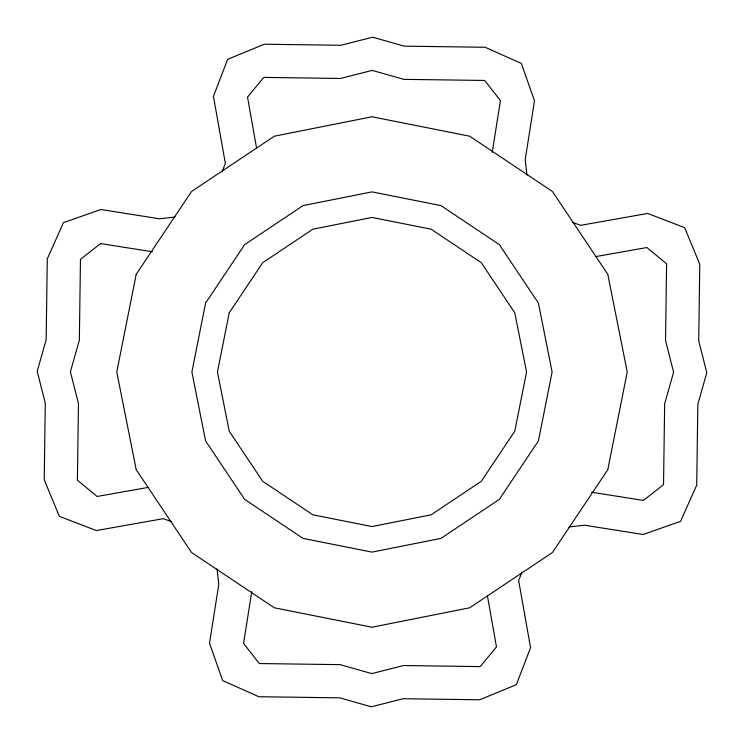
<?xml version="1.0" encoding="UTF-8"?>
<svg xmlns="http://www.w3.org/2000/svg" width="744" height="744" viewBox="0 0 744 744"><rect width="100%" height="100%" fill="white"/><g stroke="black" fill="none" stroke-linecap="round" stroke-linejoin="round"><path stroke-width="1.12" d="M251.77 591.582L243.586 643.393L259.303 663.536L340.203 664.652L371.768 673.608L403.574 665.536L480.206 666.596L496.471 646.889L487.404 595.73M492.23 152.418L500.414 100.607L484.697 80.464L403.797 79.348L372.233 70.392L340.427 78.464L263.794 77.404L247.529 97.111L256.596 148.27M222.186 171.817L225.339 163.41L213.444 96.32L227.655 59.353L264.25 44.221L340.892 45.272L372.688 37.2L404.262 46.156L485.153 47.272L521.321 63.417L534.499 100.766L525.208 159.653L526.966 175.11M521.814 572.183L518.661 580.59L530.556 647.68L516.345 684.647L479.75 699.779L403.108 698.728L371.312 706.8L339.738 697.844L258.847 696.728L222.679 680.583L209.501 643.235L218.792 584.347L217.034 568.89M595.73 256.596L646.889 247.529L666.596 263.794L665.536 340.427L673.608 372.233L664.652 403.797L663.536 484.697L643.393 500.414L591.582 492.23M148.27 487.404L97.111 496.471L77.404 480.206L78.464 403.574L70.392 371.768L79.348 340.203L80.464 259.303L100.607 243.586L152.418 251.77M175.11 217.034L159.653 218.792L100.766 209.501L63.417 222.679L47.272 258.847L46.156 339.738L37.2 371.312L45.272 403.108L44.221 479.75L59.353 516.345L96.32 530.556L163.41 518.661L171.817 521.814M568.89 526.966L584.347 525.208L643.235 534.499L680.583 521.321L696.728 485.153L697.844 404.262L706.8 372.688L698.728 340.892L699.779 264.25L684.647 227.655L647.68 213.444L580.59 225.339L572.183 222.186M136.198 274.331L116.771 372L136.198 469.669L191.524 552.476L274.331 607.802L372 627.229L469.669 607.802L552.476 552.476L607.802 469.669L627.229 372L607.802 274.331L552.476 191.524L469.669 136.198L372 116.771L274.331 136.198L191.524 191.524L136.198 274.331M205.595 303.068L191.887 372L205.595 440.932L244.637 499.364L303.068 538.405L372 552.113L440.932 538.405L499.364 499.364L538.405 440.932L552.113 372L538.405 303.068L499.364 244.637L440.932 205.595L372 191.887L303.068 205.595L244.637 244.637L205.595 303.068M229.198 312.852L217.434 372L229.198 431.148L262.706 481.294L312.852 514.802L372 526.566L431.148 514.802L481.294 481.294L514.802 431.148L526.566 372L514.802 312.852L481.294 262.706L431.148 229.198L372 217.434L312.852 229.198L262.706 262.706L229.198 312.852"/></g></svg>
